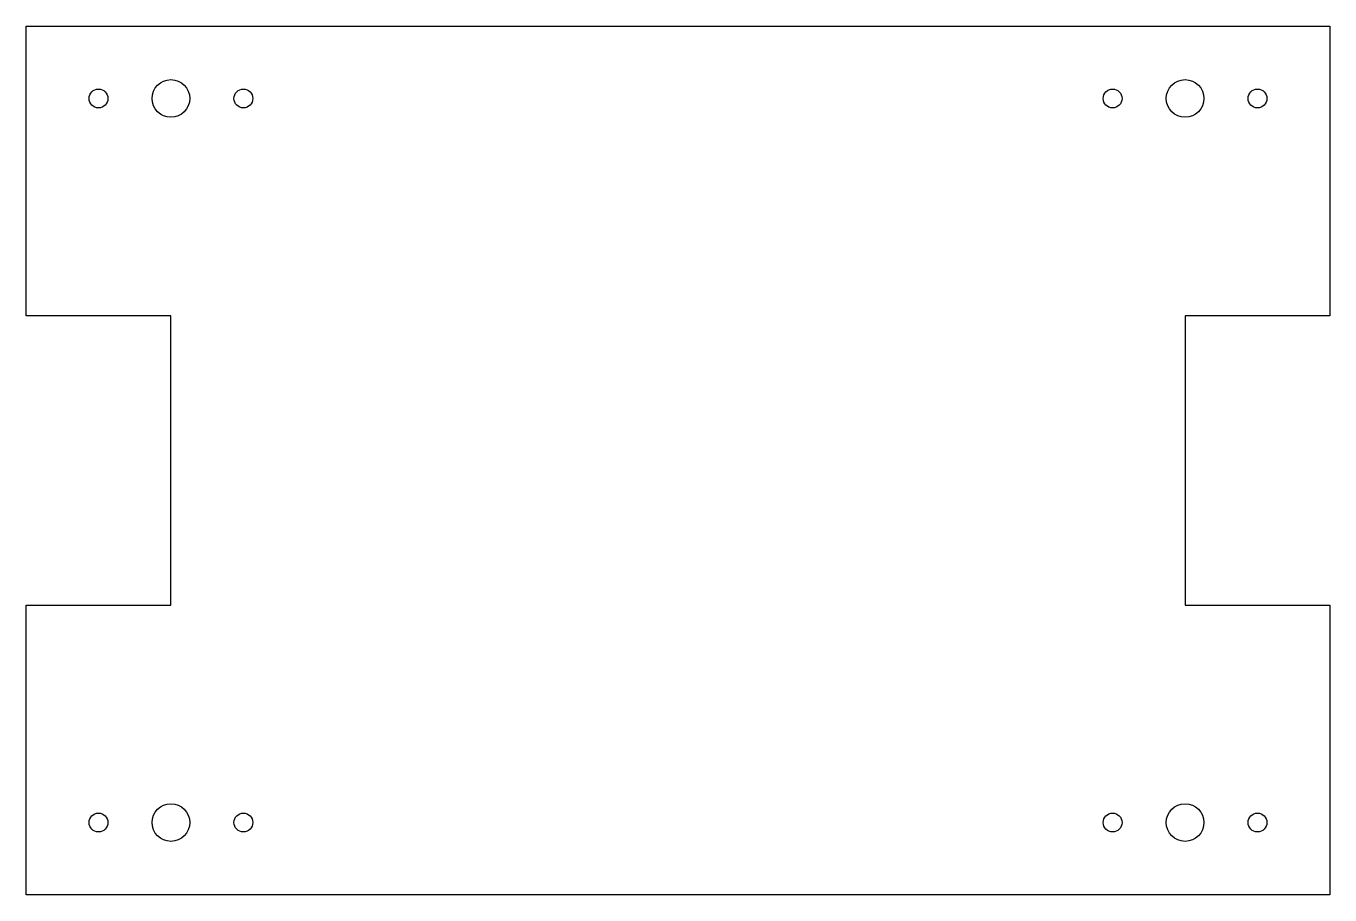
# Model space of a CAD drawing. Header units: inches. Extents: x -38 to -20, y 0 to 12.
import ezdxf

# ---------------------------------------------------------------- set-up
doc = ezdxf.new("R2010")
doc.units = ezdxf.units.IN
doc.layers.get('0').update_dxf_attribs({"linetype": 'CONTINUOUS'})

msp = doc.modelspace()

# ---------------------------------------------------------------- linework, layer by layer
msp.add_lwpolyline([(-22, 4), (-20, 4), (-20, 0), (-38, 0), (-38, 4), (-36, 4), (-36, 8), (-38, 8), (-38, 12), (-20, 12), (-20, 8), (-22, 8)], close=True)
for centre, radius in [((-36, 11), 0.26), ((-22, 11), 0.26), ((-37, 11), 0.13), ((-35, 11), 0.13), ((-23, 11), 0.13), ((-21, 11), 0.13), ((-36, 1), 0.26), ((-22, 1), 0.26), ((-37, 1), 0.13), ((-35, 1), 0.13), ((-23, 1), 0.13), ((-21, 1), 0.13)]:
    msp.add_circle(centre, radius)

doc.saveas('drawing.dxf')
